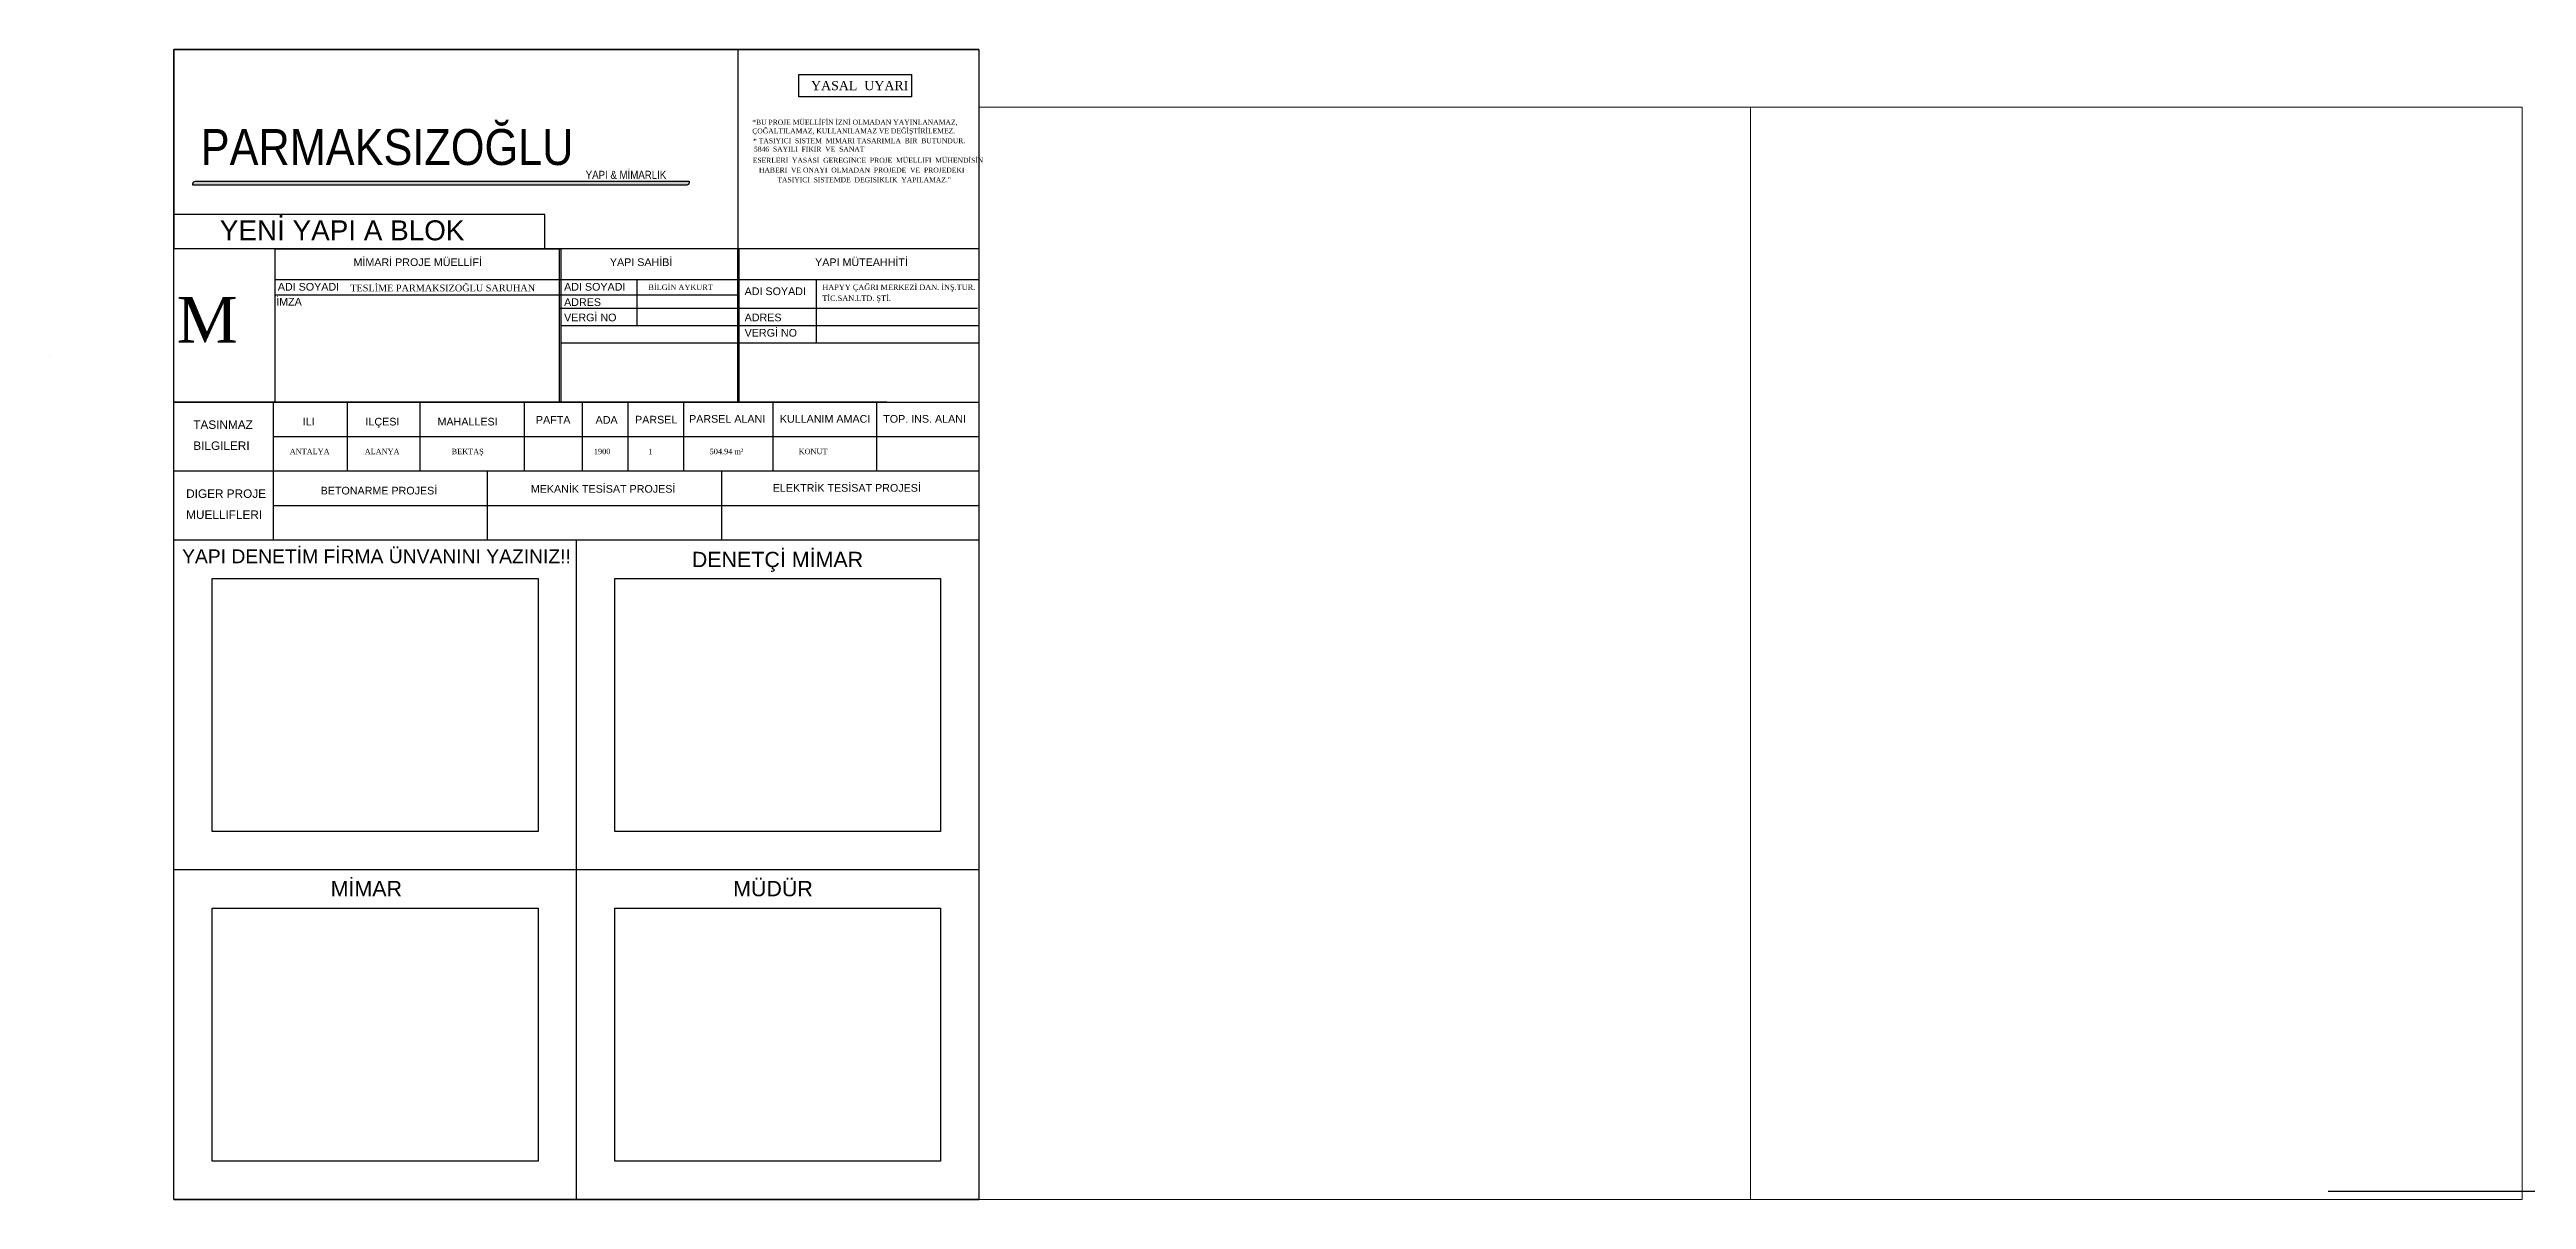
# Model space of a CAD drawing. Header units: millimetres. Extents: x 708 to 46452, y -4963 to 3960.
# Drawn here: x 708 to 3939, y -4963 to -3463 of the extents above; entities that cross this region are included whole.
import ezdxf

# ---------------------------------------------------------------- set-up
doc = ezdxf.new("R2010")
doc.units = ezdxf.units.MM
for name, color, linetype, lineweight in [('10', 134, 'Continuous', 0), ('20', 1, 'Continuous', 0), ('Çerçeve', 8, 'Continuous', 30)]:
    doc.layers.add(name, color=color, linetype=linetype, lineweight=lineweight)
for name, color, linetype in [('DUVARTARAMA', 7, 'Continuous'), ('KAPAK', 7, 'Continuous'), ('TP-DUVAR', 210, 'Continuous')]:
    doc.layers.add(name, color=color, linetype=linetype)
doc.styles.add('GENERATED_STYLE_2', font='times.ttf')
doc.styles.add('LEVENT', font='times.ttf', dxfattribs={"height": 11})
doc.styles.get("Standard").update_dxf_attribs({"font": 'arial.ttf'})
doc.styles.add('STYLE1', font='times.ttf', dxfattribs={"width": 0.8, "height": 12.5})
doc.styles.add('YAZI', font='arial.ttf', dxfattribs={"height": 34})
picture_1 = doc.add_image_def('image1.jpg', size_in_pixel=(1240, 1755))
picture_2 = doc.add_image_def('image2.jpg', size_in_pixel=(1240, 1755))

# ---------------------------------------------------------------- blocks, each defined once
blk = doc.blocks.new('17')
at = {"layer": 'KAPAK', "color": 7, "linetype": 'Continuous', "true_color": 0x000007}
for p, q in [((-96.8, -33358.9), (953.2, -33358.9)), ((-96.8, -34858.9), (-96.8, -33358.9)), ((953.2, -33358.9), (953.2, -34858.9)), ((953.2, -34858.9), (-96.8, -34858.9))]:
    blk.add_line(p, q, dxfattribs=at)

msp = doc.modelspace()

# ---------------------------------------------------------------- hatches: boundary and pattern name
at = {"layer": 'DUVARTARAMA'}
h = msp.add_hatch(color=256, dxfattribs=at)
h.dxf.hatch_style = 1
edge = h.paths.add_edge_path()
edge.add_line((898.225, -3634.784), (1542.381, -3634.784))
edge.add_line((1542.381, -3634.784), (1542.381, -3636.699))
edge.add_arc((1539.115, -3636.699), 3.265, -90, 0, ccw=False)
edge.add_line((1539.115, -3639.965), (894.96, -3639.965))
edge.add_line((894.96, -3639.965), (894.96, -3638.049))
edge.add_arc((898.225, -3638.049), 3.265, 90, 180, ccw=False)

# ---------------------------------------------------------------- linework, layer by layer
for p, q in [((1001.885, -3723.058), (1001.885, -3763.058)), ((1001.885, -3723.058), (1375.315, -3723.058)), ((1605.216, -3723.058), (1605.216, -3923.058)), ((1607.216, -3723.058), (1605.216, -3723.058)), ((1607.216, -3723.058), (1607.216, -3923.058)), ((1001.885, -3763.058), (1920.315, -3763.058)), ((1474.213, -3763.058), (1474.213, -3823.058)), ((1708.204, -3763.058), (1708.204, -3845.711)), ((1001.885, -3783.058), (1607.216, -3783.058)), ((1373.315, -3800.405), (1918.315, -3800.405)), ((1375.315, -3823.058), (1920.315, -3823.058)), ((1375.315, -3845.711), (1920.315, -3845.711)), ((870.315, -3923.058), (1920.315, -3923.058)), ((1920.315, -4013.058), (870.315, -4013.058)), ((1920.315, -4103.058), (870.315, -4103.058)), ((1920.315, -4103.058), (1920.315, -4963.058)), ((1920.315, -4533.058), (870.315, -4533.058))]:
    msp.add_line(p, q)
msp.add_lwpolyline([(898.225, -3634.784), (1542.381, -3634.784), (1542.381, -3636.699, -0.41421356), (1539.115, -3639.965), (894.96, -3639.965), (894.96, -3638.049, -0.41421356)], format="xyb", close=True)
for points in [[(1920.315, -4963.058), (870.315, -4963.058), (870.315, -4103.058)], [(1395.315, -4963.058), (1395.315, -4103.058)]]:
    msp.add_lwpolyline(points)
for points in [[(1345.315, -4153.058), (1345.315, -4483.058), (920.315, -4483.058), (920.315, -4153.058)], [(1870.315, -4153.058), (1870.315, -4483.058), (1445.315, -4483.058), (1445.315, -4153.058)], [(1345.315, -4583.058), (1345.315, -4913.058), (920.315, -4913.058), (920.315, -4583.058)], [(1870.315, -4583.058), (1870.315, -4913.058), (1445.315, -4913.058), (1445.315, -4583.058)]]:
    msp.add_lwpolyline(points, close=True)
at = {"layer": 'KAPAK', "color": 7, "linetype": 'Continuous', "true_color": 0x000007}
for p, q in [((1920.315, -3463.058), (870.315, -3463.058)), ((870.315, -3463.058), (870.315, -3723.058)), ((1685.295, -3495.569), (1832.563, -3495.569)), ((1685.295, -3524.719), (1685.295, -3495.569)), ((1832.563, -3495.569), (1832.563, -3524.719)), ((1832.563, -3524.719), (1685.295, -3524.719)), ((1920.315, -3723.058), (870.315, -3723.058)), ((1001.885, -3723.058), (1001.885, -3923.058)), ((1373.315, -3923.058), (1373.315, -3723.058)), ((1375.315, -3923.058), (1375.315, -3723.058)), ((870.315, -4963.058), (1920.315, -4963.058))]:
    msp.add_line(p, q, dxfattribs=at)
at = {"layer": 'KAPAK', "ltscale": 3, "true_color": 0x000000}
for p, q in [((1606.216, -3723.058), (1606.216, -3463.058)), ((1800.315, -3923.058), (870.315, -3923.058)), ((1000.315, -4103.058), (1000.315, -3923.058)), ((1096.84, -4013.058), (1096.84, -3923.058)), ((1191.664, -4013.058), (1191.664, -3923.058)), ((1327.429, -4013.058), (1327.429, -3923.058)), ((1403.108, -4013.058), (1403.108, -3923.058)), ((1462.878, -4013.058), (1462.878, -3923.058)), ((1535.294, -4013.058), (1535.294, -3923.058)), ((1652.147, -4013.058), (1652.147, -3923.058)), ((1787.017, -4013.058), (1787.017, -3923.058)), ((1920.315, -3968.058), (1000.315, -3968.058)), ((1279.147, -4103.058), (1279.147, -4013.058)), ((1585.025, -4103.058), (1585.025, -4013.058)), ((1920.315, -4058.058), (1000.315, -4058.058))]:
    msp.add_line(p, q, dxfattribs=at)
at = {"layer": 'KAPAK', "ltscale": 3}
msp.add_lwpolyline([(1354.29, -3723.058), (1354.29, -3678.558, 0.41421356), (1353.79, -3678.058), (870.315, -3678.058)], format="xyb", dxfattribs=at)
at = {"layer": 'TP-DUVAR'}
msp.add_lwpolyline([(707.991, -3863.21), (707.991, -3863.21)], close=True, dxfattribs=at)
at = {"layer": 'Çerçeve'}
msp.add_line((3680.496, -4952.145), (20994.588, -4952.392), dxfattribs=at)

# ---------------------------------------------------------------- block references
at = {"layer": 'KAPAK', "true_color": 0x000000}
msp.add_blockref('17', (967.075, 29895.857), dxfattribs=at)

# ---------------------------------------------------------------- texts
at = {"color": 7, "attachment_point": 7, "style": 'YAZI'}
for s, insert, char_height, width in [('{\\fAudiowide|b0|i0|c162|p2;\\W0.9;\\C0;PARMAKSIZOĞLU}', (905.204, -3614.341), 46.90918, 595.17952), ('{\\fAudiowide|b0|i0|c162|p2;\\W0.9;\\C0;YAPI & MİMARLIK}', (1407.384, -3631.864), 10.47431, 132.89714)]:
    msp.add_mtext(s, dxfattribs=dict(at, insert=insert, char_height=char_height, width=width))
at = {"layer": '10', "linetype": 'Continuous', "style": 'GENERATED_STYLE_2'}
for s, height, p in [('TESLİME PARMAKSIZOĞLU SARUHAN', 8.81341, (1100.263, -3778.486)), ('BİLGİN AYKURT', 7.05073, (1489.183, -3776.673)), ('HAPYY ÇAĞRI MERKEZİ DAN. İNŞ.TUR. ', 7.05073, (1716.052, -3776.673)), ('TİC.SAN.LTD. ŞTİ.', 7.05073, (1716.052, -3790.923)), ('ANTALYA', 7.0507, (1021.316, -3990.885)), ('ALANYA', 7.0507, (1119.092, -3990.885)), ('BEKTAŞ', 7.0507, (1232.496, -3990.885)), ('1900', 7.0507, (1418.028, -3990.885)), ('1', 7.051, (1488.956, -3990.885)), ('504.94 m²', 7.0507, (1569.081, -3990.885)), ('KONUT', 7.0507, (1685.15, -3990.885))]:
    msp.add_text(s, height=height, dxfattribs=at).set_placement(p)
at = {"layer": 'KAPAK', "color": 7, "true_color": 0x000007}
for s, height, style, p in [('YASAL  UYARI', 12, 'LEVENT', (1701.355, -3516.09)), ('*BU PROJE MÜELLİFİN İZNİ OLMADAN YAYINLANAMAZ, ', 6.48, 'LEVENT', (1624.652, -3561.077)), ('ÇOĞALTILAMAZ, KULLANILAMAZ VE DEĞİŞTİRİLEMEZ.', 6.48, 'LEVENT', (1624.652, -3572.438)), ('      * TASIYICI  SISTEM  MIMARI TASARIMLA  BIR  BUTUNDUR. ', 6.48, 'LEVENT', (1610.823, -3585.282)), ('ESERLERI  YASASI  GEREGINCE  PROJE  MÜELLIFI  MÜHENDİSİN  ', 6.48, 'LEVENT', (1625.282, -3610.756)), (' 5846  SAYILI  FIKIR  VE  SANAT  ', 6.48, 'LEVENT', (1624.462, -3596.158)), ('HABERI  VE ONAYI  OLMADAN  PROJEDE  VE  PROJEDEKI  ', 6.48, 'LEVENT', (1633.404, -3623.504)), ('TASIYICI  SISTEMDE  DEGISIKLIK  YAPILAMAZ."', 6.48, 'LEVENT', (1657.423, -3636.253)), ('M', 59.5, 'STYLE1', (873.729, -3845.228))]:
    msp.add_text(s, height=height, dxfattribs=dict(at, style=style)).set_placement(p)
at = {"layer": 'KAPAK', "ltscale": 2, "true_color": 0x000000}
for s, height, p in [('YENİ YAPI A BLOK', 26.01828, (930.101, -3711.884)), ('MİMARİ PROJE MÜELLİFİ', 10, (1104.469, -3745.428)), ('YAPI SAHİBİ', 10, (1438.948, -3745.428)), ('YAPI MÜTEAHHİTİ', 10, (1706.621, -3745.428)), ('ADI SOYADI', 10, (1005.791, -3777.534)), ('ADI SOYADI', 10, (1379.221, -3777.534)), ('ADI SOYADI', 10, (1614.721, -3783.373)), ('İMZA', 10, (1003.657, -3797.068)), ('ADRES', 10, (1379.221, -3797.534)), ('VERGİ NO', 10, (1379.221, -3817.534)), ('ADRES', 10, (1614.721, -3817.534)), ('VERGİ NO', 10, (1614.721, -3837.534)), ('PAFTA', 10, (1342.456, -3951.12)), ('ADA', 10, (1420.282, -3951.12)), ('PARSEL', 10, (1471.759, -3950.849)), ('PARSEL ALANI', 10, (1542.25, -3949.821)), ('KULLANIM AMACI', 10, (1660.647, -3949.821)), ('TOP. INS. ALANI', 10, (1795.517, -3949.821)), ('TASINMAZ', 11, (895.505, -3957.853)), ('BILGILERI', 11, (895.505, -3985.277)), ('ILI', 10, (1038.412, -3953.442)), ('ILÇESI', 10, (1120.136, -3953.442)), ('MAHALLESI', 10, (1214.126, -3953.442)), ('DIGER PROJE', 11, (886.219, -4047.853)), ('BETONARME PROJESİ', 10, (1061.64, -4043.442)), ('MEKANİK TESİSAT PROJESİ', 10, (1335.788, -4041.12)), ('ELEKTRİK TESİSAT PROJESİ', 10, (1651.362, -4039.821)), ('MUELLIFLERI', 11, (886.219, -4075.277)), ('YAPI DENETİM FİRMA ÜNVANINI YAZINIZ!!', 18, (880.911, -4133.102)), ('DENETÇİ MİMAR', 20, (1545.822, -4138.257)), ('MİMAR', 20, (1074.7, -4567.558)), ('MÜDÜR', 20, (1599.7, -4567.558))]:
    msp.add_text(s, height=height, dxfattribs=at).set_placement(p)

# ---------------------------------------------------------------- pictures from other files: only their frames are drawn
at = {"layer": '20'}
image = msp.add_image(picture_1, insert=(1920.315, -4963.058), size_in_units=(1006.631, 1424.708), dxfattribs=at)
image.dxf.flags = 7
image = msp.add_image(picture_2, insert=(2926.946, -4963.058), size_in_units=(1006.631, 1424.708), dxfattribs=at)
image.dxf.flags = 7
image = msp.add_image(picture_2, insert=(2926.946, -4963.058), size_in_units=(0.000000000394, 0.000000000557), dxfattribs=at)
image.dxf.flags = 7

doc.saveas('drawing.dxf')
